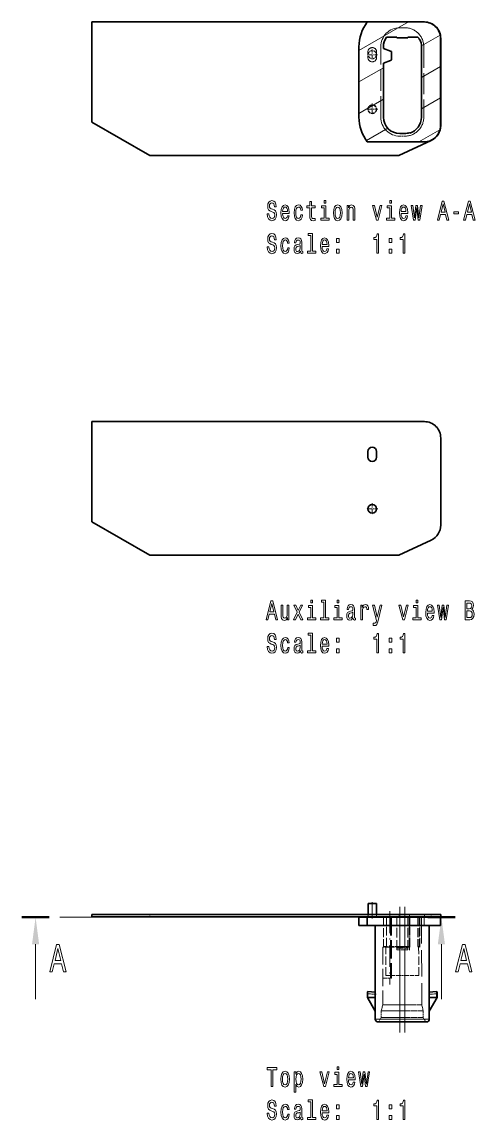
# Model space of a CAD drawing. Header units: millimetres. Extents: x 42 to 126, y -44 to 157.
import ezdxf

# ---------------------------------------------------------------- set-up
doc = ezdxf.new("R2010")
doc.units = ezdxf.units.MM
doc.linetypes.add('DASHDOT', pattern=[18.5, 12, -3, 0.5, -3])
doc.linetypes.add('DASHED', pattern=[15, 12, -3])

msp = doc.modelspace()

# ---------------------------------------------------------------- linework, layer by layer
at = {"color": 7, "lineweight": 35}
for p, q in [((55.214417, 157.204834), (55.214417, 138.837646)), ((105.744629, 157.204834), (55.214417, 157.204834)), ((116.156799, 157.204834), (105.744629, 157.204834)), ((116.214294, 157.204834), (116.157471, 157.204834)), ((109.270081, 154.404785), (111.156799, 154.404785)), ((111.156799, 154.404785), (111.156799, 154.304688)), ((111.156799, 154.304688), (113.156799, 154.304688)), ((113.156799, 154.404785), (115.043457, 154.404785)), ((113.156799, 154.404785), (113.156799, 154.304688)), ((115.285828, 154.004639), (115.372253, 154.004639)), ((119.156799, 154.204834), (119.156799, 138.204834)), ((119.214417, 138.204834), (119.214417, 154.20459)), ((104.206787, 139.754639), (104.206787, 152.654785)), ((108.706787, 152.352539), (108.706787, 152.654785)), ((110.009399, 151.878418), (108.706787, 152.352539)), ((110.206787, 150.413086), (110.206787, 151.596436)), ((115.684082, 139.754639), (115.684082, 152.654785)), ((115.684143, 139.754639), (115.684143, 152.654785)), ((108.706787, 149.656982), (110.009399, 150.131104)), ((108.706787, 139.754639), (108.706787, 149.656982)), ((55.214417, 138.837646), (65.836853, 132.704834)), ((116.156799, 135.204834), (105.744629, 135.204834)), ((111.518311, 132.704834), (117.482178, 135.48584)), ((112.60675, 136.754639), (111.706787, 136.754639)), ((65.836853, 132.704834), (111.518311, 132.704834)), ((55.214417, 83.905518), (55.214417, 65.53833)), ((116.214294, 83.905518), (55.214417, 83.905518)), ((119.214417, 64.905518), (119.214417, 80.905273)), ((105.85437, 77.405518), (105.85437, 78.405518)), ((107.454407, 78.405518), (107.454407, 77.405518)), ((55.214417, 65.53833), (65.836853, 59.405518)), ((111.518311, 59.405518), (117.482178, 62.186523)), ((65.836853, 59.405518), (111.518311, 59.405518)), ((106.656799, -4.494507), (105.906799, -4.494507)), ((105.906799, -4.494507), (105.906799, -6.515991)), ((105.906799, -6.515991), (105.906799, -4.494507)), ((107.406799, -4.494507), (106.656799, -4.494507)), ((107.406799, -6.515991), (107.406799, -4.494507)), ((116.214294, -6.515991), (55.214417, -6.515991)), ((55.214417, -6.916016), (55.214417, -6.515991)), ((116.214294, -6.916016), (55.214417, -6.916016)), ((104.206787, -6.994507), (105.744629, -6.994507)), ((104.206787, -6.994507), (104.206787, -8.494507)), ((116.156799, -6.994507), (105.744629, -6.994507)), ((105.744629, -6.994507), (105.744629, -8.494507)), ((105.906799, -6.916016), (105.906799, -6.994507)), ((105.906799, -6.994507), (105.906799, -6.916016)), ((107.406799, -6.994507), (107.406799, -6.916016)), ((116.156799, -6.994507), (119.156799, -6.994507)), ((119.214417, -6.515991), (116.214294, -6.515991)), ((119.214417, -6.916016), (116.214294, -6.916016)), ((119.156799, -8.494507), (119.156799, -6.994507)), ((119.214417, -6.916016), (119.214417, -6.515991)), ((104.206787, -8.494507), (105.744629, -8.494507)), ((116.156799, -8.494507), (105.744629, -8.494507)), ((107.206787, -25.692871), (107.206787, -8.494507)), ((116.156799, -8.494507), (119.156799, -8.494507)), ((117.10675, -25.692871), (117.10675, -8.494507)), ((105.756775, -20.742798), (105.756775, -21.043213)), ((105.756775, -21.043213), (105.756775, -21.692871)), ((105.85675, -21.692871), (105.756775, -21.692871)), ((107.206787, -24.204346), (105.756775, -21.692871)), ((105.85675, -21.692871), (107.206787, -21.692871)), ((107.206787, -20.713379), (105.862, -20.642944)), ((118.451538, -20.642944), (117.10675, -20.713379)), ((118.456787, -21.692871), (117.10675, -21.692871)), ((118.556763, -21.692871), (117.10675, -24.204346)), ((118.556763, -21.692871), (118.456787, -21.692871)), ((118.556763, -21.043213), (118.556763, -20.742798)), ((118.556763, -21.692871), (118.556763, -21.043213)), ((111.706787, -26.192871), (107.706787, -26.192871)), ((112.60675, -26.192871), (111.706787, -26.192871)), ((116.60675, -26.192871), (112.60675, -26.192871))]:
    msp.add_line(p, q, dxfattribs=at)
at = {"color": 7, "lineweight": 18}
for p, q in [((104.206787, 151.96875), (113.275757, 157.204834)), ((115.679321, 152.818848), (119.097839, 154.792725)), ((115.684143, 147.04834), (119.156799, 149.053223)), ((104.206787, 146.195312), (108.706787, 148.793457)), ((104.206787, 140.421875), (108.706787, 143.019775)), ((115.684143, 141.274658), (119.156799, 143.279541)), ((105.576538, 135.438965), (109.511536, 137.710938)), ((115.170654, 135.204834), (119.05957, 137.449951)), ((106.656799, -6.515991), (106.656799, -4.494507)), ((106.656799, -6.994507), (106.656799, -6.916016)), ((116.156799, -8.494507), (116.156799, -6.994507)), ((116.214294, -6.916016), (116.214294, -6.515991)), ((111.706787, -25.692871), (111.706787, -8.494507)), ((112.60675, -25.692871), (112.60675, -8.494507)), ((44.88623, -11.963745), (44.88623, -22.00647)), ((119.337036, -11.963745), (119.337036, -22.00647)), ((105.85675, -21.043213), (105.756775, -21.043213)), ((105.862, -20.642944), (105.85675, -21.043213)), ((105.85675, -21.043213), (105.85675, -21.692871)), ((107.206787, -21.114014), (105.85675, -21.043213)), ((118.456787, -21.043213), (117.10675, -21.114014)), ((118.456787, -21.043213), (118.451538, -20.642944)), ((118.556763, -21.043213), (118.456787, -21.043213)), ((118.456787, -21.692871), (118.456787, -21.043213)), ((111.706787, -25.692871), (107.206787, -25.692871)), ((111.706787, -26.192871), (111.706787, -25.692871)), ((112.60675, -25.692871), (111.706787, -25.692871)), ((117.10675, -25.692871), (112.60675, -25.692871)), ((112.60675, -26.192871), (112.60675, -25.692871))]:
    msp.add_line(p, q, dxfattribs=at)
at = {"color": 7, "linetype": 'DASHED', "lineweight": 18, "ltscale": 0.022499}
for p, q in [((112.60675, 156.154785), (111.706787, 156.154785)), ((111.706787, 136.254639), (112.60675, 136.254639)), ((112.60675, -12.377808), (111.706787, -12.377808)), ((112.60675, -12.482788), (111.706787, -12.482788)), ((111.706787, -17.692871), (112.60675, -17.692871)), ((112.60675, -23.092773), (111.706787, -23.092773)), ((111.706787, -23.092773), (112.60675, -23.092773)), ((112.60675, -24.192871), (111.706787, -24.192871)), ((111.706787, -24.192871), (112.60675, -24.192871)), ((112.60675, -25.392822), (111.706787, -25.392822)), ((111.706787, -25.392822), (112.60675, -25.392822)), ((111.706787, -25.692871), (112.60675, -25.692871))]:
    msp.add_line(p, q, dxfattribs=at)
at = {"color": 7, "linetype": 'DASHDOT', "lineweight": 18, "ltscale": 0.04875}
for p, q in [((107.631775, 151.204834), (105.681763, 151.204834)), ((107.631775, 141.204834), (105.681763, 141.204834))]:
    msp.add_line(p, q, dxfattribs=at)
at = {"color": 7, "linetype": 'DASHED', "lineweight": 18, "ltscale": 0.025}
for p, q in [((105.85437, 150.704834), (105.85437, 151.704834)), ((107.454407, 151.704834), (107.454407, 150.704834))]:
    msp.add_line(p, q, dxfattribs=at)
at = {"color": 7, "linetype": 'DASHDOT', "lineweight": 18, "ltscale": 0.048749}
for p, q in [((106.656799, 152.179688), (106.656799, 150.229736)), ((106.656799, 142.179688), (106.656799, 140.229736))]:
    msp.add_line(p, q, dxfattribs=at)
at = {"color": 7, "linetype": 'DASHED', "lineweight": 18, "ltscale": 0.322504}
for p, q in [((108.206787, 139.754639), (108.206787, 152.654785)), ((116.10675, 152.654785), (116.10675, 139.754639))]:
    msp.add_line(p, q, dxfattribs=at)
at = {"color": 7, "linetype": 'DASHDOT', "lineweight": 18, "ltscale": 0.052}
for p, q in [((107.694397, 141.204834), (105.61438, 141.204834)), ((107.694397, 67.905518), (105.61438, 67.905518))]:
    msp.add_line(p, q, dxfattribs=at)
at = {"color": 7, "linetype": 'DASHDOT', "lineweight": 18, "ltscale": 0.051996}
for p, q in [((106.654358, 142.244629), (106.654358, 140.164795)), ((106.654358, 68.945312), (106.654358, 66.865479))]:
    msp.add_line(p, q, dxfattribs=at)
at = {"color": 7, "linetype": 'DASHDOT', "lineweight": 18, "ltscale": 0.075015}
msp.add_line((106.656799, -4.244507), (106.656799, -7.245117), dxfattribs=at)
at = {"color": 7, "linetype": 'DASHED', "lineweight": 18, "ltscale": 0.0625}
for p, q in [((106.656799, -6.994507), (106.656799, -4.494507)), ((106.656799, -6.994507), (106.656799, -4.494507)), ((106.656799, -6.994507), (106.656799, -4.494507)), ((107.406799, -4.494507), (107.406799, -6.994507))]:
    msp.add_line(p, q, dxfattribs=at)
at = {"color": 7, "linetype": 'DASHDOT', "lineweight": 18, "ltscale": 0.335965}
msp.add_line((109.906799, -5.874634), (109.906799, -19.313232), dxfattribs=at)
at = {"color": 7, "linetype": 'DASHDOT', "lineweight": 18}
for p, q in [((111.706787, -28.113159), (111.706787, -5.074707)), ((112.60675, -5.074707), (112.60675, -28.113159)), ((116.837036, -7.00647), (47.38623, -7.00647))]:
    msp.add_line(p, q, dxfattribs=at)
at = {"color": 7, "lineweight": 50}
for p, q in [((42.38623, -7.00647), (47.38623, -7.00647)), ((121.837036, -7.00647), (116.837036, -7.00647))]:
    msp.add_line(p, q, dxfattribs=at)
at = {"color": 7, "linetype": 'DASHED', "lineweight": 18, "ltscale": 0.010001}
for p, q in [((65.836853, -6.916016), (65.836853, -6.515991)), ((105.85437, -6.515991), (105.85437, -6.916016)), ((105.85437, -6.515991), (105.85437, -6.916016)), ((105.906799, -6.515991), (105.906799, -6.916016)), ((105.906799, -6.916016), (105.906799, -6.515991)), ((106.656799, -6.916016), (106.656799, -6.515991)), ((107.406799, -6.916016), (107.406799, -6.515991)), ((107.454407, -6.515991), (107.454407, -6.916016)), ((107.454407, -6.515991), (107.454407, -6.916016)), ((111.518311, -6.916016), (111.518311, -6.515991)), ((117.482178, -6.916016), (117.482178, -6.515991))]:
    msp.add_line(p, q, dxfattribs=at)
at = {"color": 7, "linetype": 'DASHED', "lineweight": 18, "ltscale": 0.0375}
for p, q in [((105.744629, -6.994507), (105.744629, -8.494507)), ((116.156799, -8.494507), (116.156799, -6.994507))]:
    msp.add_line(p, q, dxfattribs=at)
at = {"color": 7, "linetype": 'DASHDOT', "lineweight": 18, "ltscale": 0.012003}
for p, q in [((106.654358, -6.956055), (106.654358, -6.475952)), ((116.214294, -6.956055), (116.214294, -6.475952))]:
    msp.add_line(p, q, dxfattribs=at)
at = {"color": 7, "linetype": 'DASHED', "lineweight": 18, "ltscale": 0.134586}
for p, q in [((108.706787, -6.994507), (108.706787, -12.37793)), ((109.270081, -12.37793), (109.270081, -6.994507))]:
    msp.add_line(p, q, dxfattribs=at)
at = {"color": 7, "linetype": 'DASHED', "lineweight": 18, "ltscale": 0.279959}
for p, q in [((110.009399, -6.994507), (110.009399, -18.192871)), ((110.009399, -6.994507), (110.009399, -18.192871)), ((110.206787, -6.994507), (110.206787, -18.192871))]:
    msp.add_line(p, q, dxfattribs=at)
at = {"color": 7, "linetype": 'DASHED', "lineweight": 18, "ltscale": 0.149326}
for p, q in [((111.156799, -12.967529), (111.156799, -6.994507)), ((113.156799, -12.967529), (113.156799, -6.994507))]:
    msp.add_line(p, q, dxfattribs=at)
at = {"color": 7, "linetype": 'DASHED', "lineweight": 18, "ltscale": 0.134583}
for p, q in [((111.706787, -6.994507), (111.706787, -12.377808)), ((112.60675, -12.377808), (112.60675, -6.994507)), ((113.44165, -12.377808), (113.44165, -6.994507)), ((113.537231, -12.377808), (113.537231, -6.994507)), ((113.554138, -12.377808), (113.540161, -6.994507)), ((115.043457, -6.994507), (115.043457, -12.377808)), ((115.285828, -6.994507), (115.285828, -12.377808))]:
    msp.add_line(p, q, dxfattribs=at)
at = {"color": 7, "linetype": 'DASHDOT', "lineweight": 18, "ltscale": 0.164645}
msp.add_line((113.463928, -13.031616), (113.463928, -6.445801), dxfattribs=at)
at = {"color": 7, "linetype": 'DASHED', "lineweight": 18, "ltscale": 0.137208}
msp.add_line((115.397278, -12.482788), (115.372192, -6.994507), dxfattribs=at)
at = {"color": 7, "linetype": 'DASHED', "lineweight": 18, "ltscale": 0.40246}
msp.add_line((115.684082, -6.994507), (115.750244, -23.092773), dxfattribs=at)
at = {"color": 7, "linetype": 'DASHED', "lineweight": 18, "ltscale": 0.429959}
for p, q in [((111.706787, -25.692871), (111.706787, -8.494507)), ((112.60675, -25.692871), (112.60675, -8.494507))]:
    msp.add_line(p, q, dxfattribs=at)
at = {"color": 7, "linetype": 'DASHED', "lineweight": 18, "ltscale": 0.265252}
msp.add_line((108.606873, -12.482788), (108.563293, -23.092773), dxfattribs=at)
at = {"color": 7, "linetype": 'DASHED', "lineweight": 18, "ltscale": 0.01353}
msp.add_line((108.606873, -12.482788), (109.148071, -12.482788), dxfattribs=at)
at = {"color": 7, "linetype": 'DASHED', "lineweight": 18, "ltscale": 0.00279}
msp.add_line((108.66864, -12.482788), (108.706787, -12.37793), dxfattribs=at)
at = {"color": 7, "linetype": 'DASHED', "lineweight": 18, "ltscale": 0.075}
msp.add_line((111.706787, -12.377808), (108.706787, -12.377808), dxfattribs=at)
at = {"color": 7, "linetype": 'DASHED', "lineweight": 18, "ltscale": 0.014082}
msp.add_line((108.706787, -12.37793), (109.270081, -12.37793), dxfattribs=at)
at = {"color": 7, "linetype": 'DASHED', "lineweight": 18, "ltscale": 0.130254}
for p, q in [((109.122192, -17.692871), (109.148071, -12.482788)), ((115.191345, -17.692871), (115.165466, -12.482788))]:
    msp.add_line(p, q, dxfattribs=at)
at = {"color": 7, "linetype": 'DASHED', "lineweight": 18, "ltscale": 0.001878}
msp.add_line((109.148071, -12.482788), (109.223206, -12.482788), dxfattribs=at)
at = {"color": 7, "linetype": 'DASHED', "lineweight": 18, "ltscale": 0.063156}
msp.add_line((111.706787, -12.482788), (109.180542, -12.482788), dxfattribs=at)
at = {"color": 7, "linetype": 'DASHED', "lineweight": 18, "ltscale": 0.002871}
msp.add_line((109.223206, -12.482788), (109.27002, -12.37793), dxfattribs=at)
at = {"color": 7, "linetype": 'DASHED', "lineweight": 18, "ltscale": 0.05}
for p, q in [((113.156799, -12.692871), (111.156799, -12.692871)), ((111.156799, -12.967529), (113.156799, -12.967529))]:
    msp.add_line(p, q, dxfattribs=at)
at = {"color": 7, "linetype": 'DASHED', "lineweight": 18, "ltscale": 0.002625}
for p, q in [((111.706787, -12.482788), (111.706787, -12.377808)), ((112.60675, -12.482788), (112.60675, -12.377808))]:
    msp.add_line(p, q, dxfattribs=at)
at = {"color": 7, "linetype": 'DASHED', "lineweight": 18, "ltscale": 0.26525}
for p, q in [((111.706787, -12.482788), (111.706787, -23.092773)), ((112.60675, -12.482788), (112.60675, -23.092773))]:
    msp.add_line(p, q, dxfattribs=at)
at = {"color": 7, "linetype": 'DASHED', "lineweight": 18, "ltscale": 0.020872}
msp.add_line((113.44165, -12.377808), (112.60675, -12.377808), dxfattribs=at)
at = {"color": 7, "linetype": 'DASHED', "lineweight": 18, "ltscale": 0.021138}
msp.add_line((113.452271, -12.482788), (112.60675, -12.482788), dxfattribs=at)
at = {"color": 7, "linetype": 'DASHED', "lineweight": 18, "ltscale": 0.002638}
msp.add_line((113.452271, -12.482788), (113.44165, -12.377808), dxfattribs=at)
at = {"color": 7, "linetype": 'DASHED', "lineweight": 18, "ltscale": 0.00239}
msp.add_line((113.537231, -12.377808), (113.44165, -12.377808), dxfattribs=at)
at = {"color": 7, "linetype": 'DASHED', "lineweight": 18, "ltscale": 0.001248}
msp.add_line((113.502197, -12.482788), (113.452271, -12.482788), dxfattribs=at)
at = {"color": 7, "linetype": 'DASHED', "lineweight": 18, "ltscale": 0.002767}
msp.add_line((113.502197, -12.482788), (113.537231, -12.377808), dxfattribs=at)
at = {"color": 7, "linetype": 'DASHED', "lineweight": 18, "ltscale": 0.000319}
msp.add_line((113.515015, -12.48291), (113.502258, -12.48291), dxfattribs=at)
at = {"color": 7, "linetype": 'DASHED', "lineweight": 18, "ltscale": 0.002799}
msp.add_line((113.554138, -12.37793), (113.514954, -12.482788), dxfattribs=at)
at = {"color": 7, "linetype": 'DASHED', "lineweight": 18, "ltscale": 0.000423}
msp.add_line((113.554138, -12.377808), (113.537231, -12.377808), dxfattribs=at)
at = {"color": 7, "linetype": 'DASHED', "lineweight": 18, "ltscale": 0.006059}
msp.add_line((115.043457, -12.377808), (115.285828, -12.377808), dxfattribs=at)
at = {"color": 7, "linetype": 'DASHED', "lineweight": 18, "ltscale": 0.002875}
msp.add_line((115.043457, -12.377808), (115.090393, -12.482788), dxfattribs=at)
at = {"color": 7, "linetype": 'DASHED', "lineweight": 18, "ltscale": 0.001877}
msp.add_line((115.090393, -12.482788), (115.165466, -12.482788), dxfattribs=at)
at = {"color": 7, "linetype": 'DASHED', "lineweight": 18, "ltscale": 0.005795}
msp.add_line((115.165466, -12.482788), (115.397278, -12.482788), dxfattribs=at)
at = {"color": 7, "linetype": 'DASHED', "lineweight": 18, "ltscale": 0.002834}
msp.add_line((115.328613, -12.482788), (115.285828, -12.377808), dxfattribs=at)
at = {"color": 7, "linetype": 'DASHED', "lineweight": 18, "ltscale": 0.064615}
for p, q in [((109.122192, -17.692871), (111.706787, -17.692871)), ((112.60675, -17.692871), (115.191345, -17.692871))]:
    msp.add_line(p, q, dxfattribs=at)
at = {"color": 7, "linetype": 'DASHED', "lineweight": 18, "ltscale": 0.134998}
for p, q in [((111.706787, -17.692871), (111.706787, -23.092773)), ((112.60675, -17.692871), (112.60675, -23.092773))]:
    msp.add_line(p, q, dxfattribs=at)
at = {"color": 7, "linetype": 'DASHED', "lineweight": 18, "ltscale": 0.035649}
msp.add_line((110.009399, -18.192871), (108.583435, -18.192871), dxfattribs=at)
at = {"color": 7, "linetype": 'DASHED', "lineweight": 18, "ltscale": 0.004935}
msp.add_line((110.206787, -18.192871), (110.009399, -18.192871), dxfattribs=at)
at = {"color": 7, "linetype": 'DASHDOT', "lineweight": 18, "ltscale": 0.041185}
for p, q in [((107.343872, -21.121216), (105.69873, -21.034912)), ((116.969666, -21.121216), (118.614807, -21.034912))]:
    msp.add_line(p, q, dxfattribs=at)
at = {"color": 7, "linetype": 'DASHDOT', "lineweight": 18, "ltscale": 0.003171}
for p, q in [((105.872559, -21.042969), (105.745728, -21.042969)), ((118.567322, -21.042969), (118.440491, -21.042969))]:
    msp.add_line(p, q, dxfattribs=at)
at = {"color": 7, "linetype": 'DASHED', "lineweight": 18, "ltscale": 0.002499}
for p, q in [((105.756775, -21.043213), (105.85675, -21.043213)), ((118.456787, -21.043213), (118.556763, -21.043213))]:
    msp.add_line(p, q, dxfattribs=at)
at = {"color": 7, "linetype": 'DASHED', "lineweight": 18, "ltscale": 0.010008}
for p, q in [((105.85675, -21.043213), (105.862, -20.642944)), ((118.451538, -20.642944), (118.456787, -21.043213))]:
    msp.add_line(p, q, dxfattribs=at)
at = {"color": 7, "linetype": 'DASHDOT', "lineweight": 18, "ltscale": 0.019501}
for p, q in [((105.85675, -20.978271), (105.85675, -21.758301)), ((118.456787, -20.978271), (118.456787, -21.758301))]:
    msp.add_line(p, q, dxfattribs=at)
at = {"color": 7, "linetype": 'DASHED', "lineweight": 18, "ltscale": 0.016241}
for p, q in [((105.85675, -21.692871), (105.85675, -21.043213)), ((118.456787, -21.043213), (118.456787, -21.692871))]:
    msp.add_line(p, q, dxfattribs=at)
at = {"color": 7, "linetype": 'DASHED', "lineweight": 18, "ltscale": 0.033797}
for p, q in [((105.85675, -21.043213), (107.206787, -21.114014)), ((117.10675, -21.114014), (118.456787, -21.043213))]:
    msp.add_line(p, q, dxfattribs=at)
at = {"color": 7, "linetype": 'DASHED', "lineweight": 18, "ltscale": 0.02824}
for p, q in [((108.563293, -23.092773), (108.306763, -24.192871)), ((115.750244, -23.092773), (116.006775, -24.192871))]:
    msp.add_line(p, q, dxfattribs=at)
at = {"color": 7, "linetype": 'DASHED', "lineweight": 18, "ltscale": 0.078587}
for p, q in [((111.706787, -23.092773), (108.563293, -23.092773)), ((108.563293, -23.092773), (111.706787, -23.092773)), ((115.750244, -23.092773), (112.60675, -23.092773)), ((112.60675, -23.092773), (115.750244, -23.092773))]:
    msp.add_line(p, q, dxfattribs=at)
at = {"color": 7, "linetype": 'DASHED', "lineweight": 18, "ltscale": 0.027502}
for p, q in [((111.706787, -23.092773), (111.706787, -24.192871)), ((111.706787, -23.092773), (111.706787, -24.192871)), ((112.60675, -23.092773), (112.60675, -24.192871)), ((112.60675, -23.092773), (112.60675, -24.192871))]:
    msp.add_line(p, q, dxfattribs=at)
at = {"color": 7, "linetype": 'DASHED', "lineweight": 18, "ltscale": 0.1125}
for p, q in [((107.206787, -25.692871), (111.706787, -25.692871)), ((112.60675, -25.692871), (117.10675, -25.692871))]:
    msp.add_line(p, q, dxfattribs=at)
at = {"color": 7, "linetype": 'DASHED', "lineweight": 18, "ltscale": 0.023095}
for p, q in [((108.306763, -25.392822), (107.84491, -26.192871)), ((116.006775, -25.392822), (116.468628, -26.192871))]:
    msp.add_line(p, q, dxfattribs=at)
at = {"color": 7, "linetype": 'DASHED', "lineweight": 18, "ltscale": 0.085001}
for p, q in [((111.706787, -24.192871), (108.306763, -24.192871)), ((108.306763, -24.192871), (111.706787, -24.192871)), ((111.706787, -25.392822), (108.306763, -25.392822)), ((108.306763, -25.392822), (111.706787, -25.392822)), ((116.006775, -24.192871), (112.60675, -24.192871)), ((112.60675, -24.192871), (116.006775, -24.192871)), ((112.60675, -25.392822), (116.006775, -25.392822)), ((116.006775, -25.392822), (112.60675, -25.392822))]:
    msp.add_line(p, q, dxfattribs=at)
at = {"color": 7, "linetype": 'DASHED', "lineweight": 18, "ltscale": 0.029999}
for p, q in [((108.306763, -24.192871), (108.306763, -25.392822)), ((111.706787, -24.192871), (111.706787, -25.392822)), ((111.706787, -24.192871), (111.706787, -25.392822)), ((112.60675, -24.192871), (112.60675, -25.392822)), ((112.60675, -24.192871), (112.60675, -25.392822)), ((116.006775, -24.192871), (116.006775, -25.392822))]:
    msp.add_line(p, q, dxfattribs=at)
at = {"color": 7, "linetype": 'DASHDOT', "lineweight": 18, "ltscale": 0.027016}
msp.add_line((111.616211, -25.692871), (112.696838, -25.692871), dxfattribs=at)
at = {"color": 7, "linetype": 'DASHED', "lineweight": 18, "ltscale": 0.020001}
for p, q in [((111.706787, -25.392822), (111.706787, -26.192871)), ((111.706787, -25.392822), (111.706787, -26.192871)), ((112.60675, -25.392822), (112.60675, -26.192871)), ((112.60675, -25.392822), (112.60675, -26.192871))]:
    msp.add_line(p, q, dxfattribs=at)
at = {"color": 7, "linetype": 'DASHED', "lineweight": 18, "ltscale": 0.0125}
for p, q in [((111.706787, -26.192871), (111.706787, -25.692871)), ((112.60675, -26.192871), (112.60675, -25.692871))]:
    msp.add_line(p, q, dxfattribs=at)
at = {"color": 7, "lineweight": 18}
for points in [[(87.704819, 122.003044), (87.392746, 122.003044), (87.461334, 121.46846), (87.632805, 121.075089), (87.896866, 120.838058), (88.253525, 120.752327), (88.60675, 120.833015), (88.870811, 121.054916), (89.038857, 121.402901), (89.100586, 121.861832), (89.049141, 122.275375), (88.905106, 122.542671), (88.671906, 122.719185), (88.359833, 122.850304), (88.092339, 122.946129), (87.917442, 123.057076), (87.817993, 123.21846), (87.787125, 123.470627), (87.817993, 123.697571), (87.907158, 123.869041), (88.044327, 123.985031), (88.232948, 124.025375), (88.424995, 123.974945), (88.57589, 123.838776), (88.675339, 123.611832), (88.723351, 123.304199), (89.035423, 123.304199), (89.035423, 123.314285), (88.980553, 123.788345), (88.819374, 124.141373), (88.565598, 124.363274), (88.222656, 124.438919), (87.914017, 124.363274), (87.673958, 124.151459), (87.51963, 123.823647), (87.46476, 123.400017), (87.509346, 123.021774), (87.639664, 122.764572), (87.845428, 122.593102), (88.126633, 122.461975), (88.404419, 122.345985), (88.613609, 122.235031), (88.740494, 122.073647), (88.78508, 121.811401), (88.743927, 121.544113), (88.637619, 121.342384), (88.476433, 121.216301), (88.267242, 121.175957), (88.034042, 121.23143), (87.855713, 121.392815), (87.742546, 121.65506)], [(90.21534, 122.073647), (91.422485, 122.073647), (91.425919, 122.280418), (91.371048, 122.86039), (91.220154, 123.294113), (90.980095, 123.556358), (90.661163, 123.652176), (90.349083, 123.551315), (90.109024, 123.26889), (89.954704, 122.809959), (89.899834, 122.204773), (89.951279, 121.584457), (90.105598, 121.130562), (90.342224, 120.848145), (90.650871, 120.752327), (90.918365, 120.817886), (91.137848, 120.989357), (91.299026, 121.261688), (91.391624, 121.624802), (91.093262, 121.624802), (91.031532, 121.423073), (90.942368, 121.271774), (90.688599, 121.150742), (90.493118, 121.206215), (90.345657, 121.382729), (90.249634, 121.670189), (90.21534, 122.058517)], [(90.21534, 122.446846), (90.253059, 122.79483), (90.345657, 123.052032), (90.486259, 123.208374), (90.671448, 123.263847), (90.853203, 123.208374), (90.993813, 123.052032), (91.079544, 122.79483), (91.110413, 122.446846)], [(93.538628, 122.658661), (93.836983, 122.658661), (93.775253, 123.062119), (93.627792, 123.379845), (93.398018, 123.57653), (93.099663, 123.652176), (92.770439, 123.551315), (92.520096, 123.26889), (92.362343, 122.809959), (92.307472, 122.194687), (92.35891, 121.584457), (92.513237, 121.130562), (92.756721, 120.848145), (93.089371, 120.752327), (93.3843, 120.827972), (93.614075, 121.039787), (93.77182, 121.372643), (93.840408, 121.816444), (93.552345, 121.816444), (93.5009, 121.534027), (93.404877, 121.322205), (93.2677, 121.191086), (93.099663, 121.150742), (92.890472, 121.216301), (92.739578, 121.41803), (92.64698, 121.745842), (92.616119, 122.209816), (92.64698, 122.663704), (92.743004, 122.991516), (92.897331, 123.193245), (93.099663, 123.263847), (93.277992, 123.21846), (93.411736, 123.10247), (93.5009, 122.910828)], [(95.184937, 123.087341), (95.184937, 121.730713), (95.205513, 121.291946), (95.301537, 120.989357), (95.493584, 120.812843), (95.819374, 120.752327), (96.176033, 120.777542), (96.176033, 121.160828), (95.915398, 121.130562), (95.678772, 121.170914), (95.55188, 121.296989), (95.497009, 121.508804), (95.486725, 121.806358), (95.486725, 123.087341), (96.176033, 123.087341), (96.176033, 123.465576), (95.486725, 123.465576), (95.486725, 124.25737), (95.184937, 124.25737), (95.184937, 123.465576), (94.663666, 123.465576), (94.663666, 123.087341)], [(98.117271, 121.221344), (98.117271, 123.465576), (97.342224, 123.465576), (97.342224, 123.087341), (97.815483, 123.087341), (97.815483, 121.221344), (97.198196, 121.221344), (97.198196, 120.848145), (98.741425, 120.848145), (98.741425, 121.221344)], [(98.127556, 124.469185), (97.808624, 124.469185), (97.808624, 123.964859), (98.127556, 123.964859)], [(99.520096, 122.19973), (99.574966, 121.584457), (99.732719, 121.130562), (99.983063, 120.848145), (100.319145, 120.752327), (100.651794, 120.848145), (100.902138, 121.125519), (101.059891, 121.579414), (101.118195, 122.19973), (101.059891, 122.815002), (100.902138, 123.273933), (100.651794, 123.551315), (100.319145, 123.652176), (99.983063, 123.551315), (99.732719, 123.26889), (99.574966, 122.815002)], [(99.828743, 122.204773), (99.859604, 122.658661), (99.955627, 122.986473), (100.109955, 123.188202), (100.319145, 123.258804), (100.52491, 123.188202), (100.67923, 122.991516), (100.775253, 122.658661), (100.809547, 122.204773), (100.775253, 121.745842), (100.67923, 121.412987), (100.52491, 121.211258), (100.319145, 121.145699), (100.109955, 121.211258), (99.955627, 121.412987), (99.859604, 121.745842)], [(102.023758, 120.848145), (102.325539, 120.848145), (102.325539, 122.411545), (102.356407, 122.769615), (102.455856, 123.03186), (102.610184, 123.193245), (102.815948, 123.253761), (102.980553, 123.203331), (103.083435, 123.067162), (103.13488, 122.840218), (103.152023, 122.537628), (103.152023, 120.848145), (103.453812, 120.848145), (103.453812, 122.628403), (103.440094, 122.986473), (103.378365, 123.284027), (103.176033, 123.556358), (102.860527, 123.652176), (102.685631, 123.616875), (102.538162, 123.521057), (102.411278, 123.359673), (102.311821, 123.142815), (102.311821, 123.556358), (102.023758, 123.556358)], [(107.404877, 120.848145), (107.723816, 120.848145), (108.395973, 123.556358), (108.0839, 123.556358), (107.566055, 121.372643), (107.037933, 123.556358), (106.722427, 123.556358)], [(110.189751, 121.221344), (110.189751, 123.465576), (109.414703, 123.465576), (109.414703, 123.087341), (109.887962, 123.087341), (109.887962, 121.221344), (109.270668, 121.221344), (109.270668, 120.848145), (110.813896, 120.848145), (110.813896, 121.221344)], [(110.200035, 124.469185), (109.881104, 124.469185), (109.881104, 123.964859), (110.200035, 123.964859)], [(111.945801, 122.073647), (113.152946, 122.073647), (113.156372, 122.280418), (113.101501, 122.86039), (112.950615, 123.294113), (112.710556, 123.556358), (112.391617, 123.652176), (112.079544, 123.551315), (111.839493, 123.26889), (111.685165, 122.809959), (111.630295, 122.204773), (111.681732, 121.584457), (111.83606, 121.130562), (112.072685, 120.848145), (112.381332, 120.752327), (112.648827, 120.817886), (112.868309, 120.989357), (113.029488, 121.261688), (113.122086, 121.624802), (112.823723, 121.624802), (112.761993, 121.423073), (112.672829, 121.271774), (112.419052, 121.150742), (112.223579, 121.206215), (112.076118, 121.382729), (111.980095, 121.670189), (111.945801, 122.058517)], [(111.945801, 122.446846), (111.983521, 122.79483), (112.076118, 123.052032), (112.216721, 123.208374), (112.401909, 123.263847), (112.583664, 123.208374), (112.724274, 123.052032), (112.810005, 122.79483), (112.840874, 122.446846)], [(114.531769, 120.848145), (114.806114, 123.147858), (115.080467, 120.848145), (115.368538, 120.848145), (115.821213, 123.556358), (115.529716, 123.556358), (115.224503, 121.256645), (114.953583, 123.556358), (114.655228, 123.556358), (114.3843, 121.256645), (114.079086, 123.556358), (113.791016, 123.556358), (114.243698, 120.848145)], [(118.592575, 120.848145), (118.908073, 120.848145), (119.158417, 121.876961), (120.108368, 121.876961), (120.358711, 120.848145), (120.681076, 120.848145), (119.810005, 124.353188), (119.460205, 124.353188)], [(119.268158, 122.305634), (119.635109, 123.848862), (120.002052, 122.305634)], [(123.42157, 120.848145), (123.737076, 120.848145), (123.987411, 121.876961), (124.937363, 121.876961), (125.187706, 120.848145), (125.510071, 120.848145), (124.639, 124.353188), (124.2892, 124.353188)], [(124.097153, 122.305634), (124.464104, 123.848862), (124.831047, 122.305634)], [(121.634644, 122.003044), (122.464561, 122.003044), (122.464561, 122.401459), (121.634644, 122.401459)], [(87.704819, 115.956215), (87.392746, 115.956215), (87.461334, 115.421631), (87.632805, 115.028259), (87.896866, 114.791229), (88.253525, 114.705498), (88.60675, 114.786186), (88.870811, 115.008087), (89.038857, 115.356071), (89.100586, 115.815002), (89.049141, 116.228546), (88.905106, 116.495842), (88.671906, 116.672356), (88.359833, 116.803474), (88.092339, 116.8993), (87.917442, 117.010246), (87.817993, 117.171631), (87.787125, 117.423798), (87.817993, 117.650742), (87.907158, 117.822212), (88.044327, 117.938202), (88.232948, 117.978546), (88.424995, 117.928116), (88.57589, 117.791946), (88.675339, 117.565002), (88.723351, 117.25737), (89.035423, 117.25737), (89.035423, 117.267456), (88.980553, 117.741516), (88.819374, 118.094543), (88.565598, 118.316444), (88.222656, 118.39209), (87.914017, 118.316444), (87.673958, 118.10463), (87.51963, 117.776817), (87.46476, 117.353188), (87.509346, 116.974945), (87.639664, 116.717743), (87.845428, 116.546272), (88.126633, 116.415146), (88.404419, 116.299156), (88.613609, 116.188202), (88.740494, 116.026817), (88.78508, 115.764572), (88.743927, 115.497284), (88.637619, 115.295555), (88.476433, 115.169472), (88.267242, 115.129128), (88.034042, 115.184601), (87.855713, 115.345985), (87.742546, 115.608231)], [(91.12413, 116.611832), (91.422485, 116.611832), (91.360756, 117.015289), (91.213295, 117.333015), (90.983521, 117.529701), (90.685165, 117.605347), (90.355942, 117.504486), (90.105598, 117.222061), (89.947845, 116.76313), (89.892975, 116.147858), (89.94442, 115.537628), (90.09874, 115.083733), (90.342224, 114.801315), (90.674881, 114.705498), (90.969803, 114.781143), (91.199577, 114.992958), (91.35733, 115.325813), (91.425919, 115.769615), (91.137848, 115.769615), (91.086403, 115.487198), (90.990379, 115.275375), (90.853203, 115.144257), (90.685165, 115.103912), (90.475975, 115.169472), (90.325081, 115.371201), (90.232483, 115.699013), (90.201622, 116.162987), (90.232483, 116.616875), (90.328506, 116.944687), (90.482834, 117.146416), (90.685165, 117.217018), (90.863495, 117.171631), (90.997238, 117.055641), (91.086403, 116.863998)], [(93.459747, 115.154343), (93.459747, 115.139214), (93.476898, 114.967743), (93.528336, 114.846703), (93.744385, 114.750885), (93.91243, 114.791229), (93.91243, 115.134171), (93.840408, 115.119041), (93.744385, 115.184601), (93.727242, 115.38633), (93.727242, 116.788345), (93.686089, 117.146416), (93.566063, 117.398575), (93.356865, 117.549873), (93.061935, 117.605347), (92.773872, 117.54483), (92.561249, 117.37336), (92.427498, 117.106071), (92.382919, 116.753044), (92.382919, 116.722786), (92.653839, 116.722786), (92.677849, 116.934601), (92.753296, 117.085899), (92.876755, 117.176674), (93.051651, 117.211975), (93.219688, 117.18676), (93.339722, 117.111115), (93.411736, 116.979988), (93.435745, 116.798431), (93.422028, 116.586617), (93.367157, 116.480713), (93.22998, 116.430275), (92.972778, 116.389931), (92.677849, 116.299156), (92.468651, 116.137772), (92.345192, 115.885612), (92.307472, 115.512413), (92.341766, 115.179558), (92.448074, 114.932442), (92.619545, 114.7761), (92.856178, 114.720627), (93.17511, 114.82653)], [(95.380409, 118.049156), (95.380409, 115.174515), (94.759689, 115.174515), (94.759689, 114.801315), (96.299492, 114.801315), (96.299492, 115.174515), (95.682198, 115.174515), (95.682198, 118.422356), (94.907158, 118.422356), (94.907158, 118.049156)], [(97.458824, 116.026817), (98.66597, 116.026817), (98.669403, 116.233589), (98.614532, 116.81356), (98.463638, 117.247284), (98.223579, 117.509529), (97.904648, 117.605347), (97.592575, 117.504486), (97.352516, 117.222061), (97.198196, 116.76313), (97.143326, 116.157944), (97.194763, 115.537628), (97.349083, 115.083733), (97.585716, 114.801315), (97.894363, 114.705498), (98.16185, 114.771057), (98.381332, 114.942528), (98.542519, 115.214859), (98.635109, 115.577972), (98.336754, 115.577972), (98.275024, 115.376244), (98.18586, 115.224945), (97.932083, 115.103912), (97.73661, 115.159386), (97.589142, 115.335899), (97.493118, 115.62336), (97.458824, 116.011688)], [(97.458824, 116.400017), (97.496552, 116.748001), (97.589142, 117.005203), (97.729752, 117.161545), (97.914932, 117.217018), (98.096695, 117.161545), (98.237297, 117.005203), (98.323036, 116.748001), (98.353897, 116.400017)], [(100.08252, 116.758087), (100.555771, 116.758087), (100.555771, 117.509529), (100.08252, 117.509529)], [(107.5009, 114.801315), (107.812973, 114.801315), (107.812973, 118.32653), (107.579773, 118.32653), (107.518051, 118.018898), (107.394592, 117.812119), (107.205971, 117.691086), (106.945343, 117.650742), (106.945343, 117.292671), (107.5009, 117.292671)], [(109.740494, 116.758087), (110.213753, 116.758087), (110.213753, 117.509529), (109.740494, 117.509529)], [(112.329895, 114.801315), (112.641968, 114.801315), (112.641968, 118.32653), (112.408768, 118.32653), (112.347038, 118.018898), (112.223579, 117.812119), (112.034966, 117.691086), (111.77433, 117.650742), (111.77433, 117.292671), (112.329895, 117.292671)], [(93.425453, 115.749443), (93.3843, 115.487198), (93.274559, 115.285461), (93.109947, 115.154343), (92.907616, 115.108955), (92.777298, 115.134171), (92.684708, 115.214859), (92.626404, 115.356071), (92.609261, 115.552757), (92.622978, 115.729271), (92.677849, 115.855347), (92.897331, 115.996559), (93.17511, 116.057076), (93.425453, 116.178116)], [(100.08252, 114.801315), (100.555771, 114.801315), (100.555771, 115.552757), (100.08252, 115.552757)], [(109.740494, 114.801315), (110.213753, 114.801315), (110.213753, 115.552757), (109.740494, 115.552757)], [(87.204132, 47.548828), (87.51963, 47.548828), (87.769981, 48.577648), (88.719917, 48.577648), (88.970268, 47.548828), (89.292633, 47.548828), (88.421562, 51.053871), (88.071762, 51.053871)], [(87.879723, 49.006321), (88.246666, 50.549549), (88.613609, 49.006321)], [(95.713066, 51.169865), (95.394127, 51.169865), (95.394127, 50.665543), (95.713066, 50.665543)], [(97.794907, 50.796665), (97.794907, 47.922028), (97.174187, 47.922028), (97.174187, 47.548828), (98.713989, 47.548828), (98.713989, 47.922028), (98.096695, 47.922028), (98.096695, 51.169865), (97.321655, 51.169865), (97.321655, 50.796665)], [(100.542053, 51.169865), (100.223122, 51.169865), (100.223122, 50.665543), (100.542053, 50.665543)], [(103.117729, 47.901855), (103.117729, 47.886723), (103.13488, 47.715256), (103.186317, 47.594215), (103.402374, 47.498394), (103.570412, 47.538742), (103.570412, 47.88168), (103.498398, 47.86655), (103.402374, 47.932114), (103.385223, 48.133842), (103.385223, 49.535858), (103.34407, 49.893929), (103.224045, 50.146091), (103.014847, 50.297386), (102.719925, 50.352863), (102.431854, 50.292343), (102.219231, 50.120872), (102.08548, 49.853584), (102.040901, 49.500557), (102.040901, 49.470299), (102.311821, 49.470299), (102.335831, 49.682114), (102.411278, 49.833412), (102.534737, 49.924187), (102.709633, 49.959492), (102.87767, 49.934277), (102.997704, 49.858627), (103.069717, 49.727501), (103.093727, 49.545948), (103.080009, 49.334129), (103.025139, 49.228222), (102.887962, 49.177792), (102.63076, 49.137444), (102.335831, 49.046665), (102.126633, 48.885284), (102.003174, 48.633121), (101.965454, 48.259922), (101.999748, 47.927071), (102.106064, 47.679951), (102.277527, 47.523613), (102.51416, 47.468136), (102.833092, 47.574043)], [(104.551422, 47.548828), (104.85321, 47.548828), (104.85321, 49.097099), (104.884071, 49.470299), (104.976669, 49.737587), (105.127556, 49.898972), (105.329895, 49.954449), (105.480789, 49.919144), (105.593956, 49.818279), (105.662544, 49.646812), (105.686554, 49.414822), (105.991768, 49.414822), (105.950615, 49.823322), (105.83744, 50.115829), (105.648827, 50.292343), (105.391617, 50.352863), (105.216721, 50.312515), (105.065826, 50.211651), (104.932083, 50.040184), (104.825775, 49.808193), (104.825775, 50.257042), (104.551422, 50.257042)], [(115.02903, 51.169865), (114.710091, 51.169865), (114.710091, 50.665543), (115.02903, 50.665543)], [(116.774788, 48.774334), (117.981934, 48.774334), (117.985367, 48.981106), (117.930496, 49.561077), (117.779602, 49.994793), (117.539543, 50.257042), (117.220612, 50.352863), (116.908539, 50.251999), (116.66848, 49.969578), (116.51416, 49.510643), (116.45929, 48.905457), (116.510727, 48.285141), (116.665054, 47.831249), (116.90168, 47.548828), (117.210327, 47.453007), (117.477814, 47.51857), (117.697296, 47.690037), (117.858475, 47.962372), (117.951073, 48.325485), (117.652718, 48.325485), (117.590988, 48.123756), (117.501823, 47.972458), (117.248047, 47.851421), (117.052574, 47.906898), (116.905106, 48.083412), (116.809082, 48.370872), (116.774788, 48.759201)], [(124.892776, 49.440037), (125.132835, 49.732544), (125.194565, 49.92923), (125.215141, 50.171307), (125.170563, 50.549549), (125.036812, 50.821884), (124.820755, 50.988308), (124.518974, 51.048828), (123.671913, 51.048828), (123.671913, 47.548828), (124.566986, 47.548828), (124.885918, 47.619434), (125.122543, 47.826206), (125.270004, 48.154015), (125.321449, 48.59782), (125.290588, 48.89537), (125.208282, 49.142487), (125.074539, 49.324043)], [(124.453812, 49.596378), (123.987411, 49.596378), (123.987411, 50.630241), (124.481247, 50.630241), (124.666435, 50.599979), (124.796753, 50.509201), (124.875626, 50.352863), (124.903061, 50.120872), (124.8722, 49.888885), (124.789894, 49.727501), (124.649292, 49.626637)], [(91.371048, 50.257042), (91.06926, 50.257042), (91.06926, 48.693642), (91.034966, 48.330528), (90.935509, 48.068279), (90.781189, 47.906898), (90.578857, 47.856464), (90.417671, 47.896812), (90.314789, 48.017849), (90.256493, 48.224621), (90.242775, 48.517128), (90.242775, 50.257042), (89.940987, 50.257042), (89.940987, 48.476784), (89.951279, 48.118713), (90.016434, 47.821163), (90.21534, 47.548828), (90.534271, 47.453007), (90.705742, 47.488308), (90.853203, 47.579086), (90.980095, 47.735428), (91.082977, 47.962372), (91.082977, 47.548828), (91.371048, 47.548828)], [(92.585251, 47.548828), (93.05851, 48.602863), (93.545486, 47.548828), (93.908997, 47.548828), (93.250557, 48.945801), (93.871277, 50.257042), (93.521477, 50.257042), (93.072227, 49.273613), (92.622978, 50.257042), (92.266319, 50.257042), (92.876755, 48.940758), (92.232025, 47.548828)], [(95.702774, 47.922028), (95.702774, 50.166264), (94.927734, 50.166264), (94.927734, 49.788021), (95.400986, 49.788021), (95.400986, 47.922028), (94.783699, 47.922028), (94.783699, 47.548828), (96.326927, 47.548828), (96.326927, 47.922028)], [(100.531769, 47.922028), (100.531769, 50.166264), (99.756721, 50.166264), (99.756721, 49.788021), (100.22998, 49.788021), (100.22998, 47.922028), (99.612686, 47.922028), (99.612686, 47.548828), (101.155914, 47.548828), (101.155914, 47.922028)], [(103.083435, 48.496956), (103.042282, 48.234707), (102.932541, 48.032978), (102.767929, 47.901855), (102.565598, 47.856464), (102.43528, 47.88168), (102.34269, 47.962372), (102.284386, 48.103584), (102.267242, 48.30027), (102.28096, 48.476784), (102.335831, 48.602863), (102.555313, 48.744072), (102.833092, 48.804592), (103.083435, 48.925629)], [(108.090759, 50.257042), (107.56263, 48.027935), (107.044792, 50.257042), (106.715569, 50.257042), (107.415169, 47.39753), (107.353439, 47.14537), (107.257416, 46.9739), (107.09623, 46.918427), (106.818451, 46.968857), (106.818451, 46.540184), (107.109947, 46.499836), (107.319145, 46.540184), (107.466606, 46.666264), (107.572922, 46.883121), (107.665512, 47.200844), (108.413116, 50.257042)], [(112.233871, 47.548828), (112.552803, 47.548828), (113.22496, 50.257042), (112.912888, 50.257042), (112.39505, 48.073322), (111.866928, 50.257042), (111.551422, 50.257042)], [(115.018738, 47.922028), (115.018738, 50.166264), (114.243698, 50.166264), (114.243698, 49.788021), (114.716949, 49.788021), (114.716949, 47.922028), (114.099663, 47.922028), (114.099663, 47.548828), (115.642891, 47.548828), (115.642891, 47.922028)], [(116.774788, 49.14753), (116.812515, 49.495514), (116.905106, 49.75272), (117.045715, 49.909058), (117.230896, 49.964535), (117.412659, 49.909058), (117.553261, 49.75272), (117.639, 49.495514), (117.669861, 49.14753)], [(119.360756, 47.548828), (119.635109, 49.848541), (119.909454, 47.548828), (120.197525, 47.548828), (120.650208, 50.257042), (120.358711, 50.257042), (120.053497, 47.957329), (119.78257, 50.257042), (119.484215, 50.257042), (119.213287, 47.957329), (118.908073, 50.257042), (118.62001, 50.257042), (119.072685, 47.548828)], [(124.529259, 47.967415), (123.987411, 47.967415), (123.987411, 49.172749), (124.498398, 49.172749), (124.714447, 49.137444), (124.868774, 49.031536), (124.961365, 48.849979), (124.992233, 48.587734), (124.961365, 48.310356), (124.875626, 48.118713), (124.731598, 48.00272)], [(87.704819, 42.656898), (87.392746, 42.656898), (87.461334, 42.122314), (87.632805, 41.728943), (87.896866, 41.491913), (88.253525, 41.406178), (88.60675, 41.48687), (88.870811, 41.708771), (89.038857, 42.056755), (89.100586, 42.515686), (89.049141, 42.929234), (88.905106, 43.196522), (88.671906, 43.373035), (88.359833, 43.504162), (88.092339, 43.599983), (87.917442, 43.710934), (87.817993, 43.872314), (87.787125, 44.124477), (87.817993, 44.351421), (87.907158, 44.522892), (88.044327, 44.638885), (88.232948, 44.679234), (88.424995, 44.628799), (88.57589, 44.492634), (88.675339, 44.265686), (88.723351, 43.95805), (89.035423, 43.95805), (89.035423, 43.968136), (88.980553, 44.4422), (88.819374, 44.795227), (88.565598, 45.017128), (88.222656, 45.092777), (87.914017, 45.017128), (87.673958, 44.805313), (87.51963, 44.477505), (87.46476, 44.053871), (87.509346, 43.675629), (87.639664, 43.418427), (87.845428, 43.246956), (88.126633, 43.115833), (88.404419, 42.999836), (88.613609, 42.888885), (88.740494, 42.727505), (88.78508, 42.465256), (88.743927, 42.197964), (88.637619, 41.996235), (88.476433, 41.870155), (88.267242, 41.829807), (88.034042, 41.885284), (87.855713, 42.046669), (87.742546, 42.308914)], [(95.380409, 44.749836), (95.380409, 41.875198), (94.759689, 41.875198), (94.759689, 41.501999), (96.299492, 41.501999), (96.299492, 41.875198), (95.682198, 41.875198), (95.682198, 45.123035), (94.907158, 45.123035), (94.907158, 44.749836)], [(107.5009, 41.501999), (107.812973, 41.501999), (107.812973, 45.027214), (107.579773, 45.027214), (107.518051, 44.719578), (107.394592, 44.512806), (107.205971, 44.391769), (106.945343, 44.351421), (106.945343, 43.993355), (107.5009, 43.993355)], [(112.329895, 41.501999), (112.641968, 41.501999), (112.641968, 45.027214), (112.408768, 45.027214), (112.347038, 44.719578), (112.223579, 44.512806), (112.034966, 44.391769), (111.77433, 44.351421), (111.77433, 43.993355), (112.329895, 43.993355)], [(91.12413, 43.312519), (91.422485, 43.312519), (91.360756, 43.715977), (91.213295, 44.033699), (90.983521, 44.230385), (90.685165, 44.306034), (90.355942, 44.20517), (90.105598, 43.922749), (89.947845, 43.463814), (89.892975, 42.848541), (89.94442, 42.238312), (90.09874, 41.78442), (90.342224, 41.501999), (90.674881, 41.406178), (90.969803, 41.481827), (91.199577, 41.693642), (91.35733, 42.026493), (91.425919, 42.470299), (91.137848, 42.470299), (91.086403, 42.187878), (90.990379, 41.976063), (90.853203, 41.84494), (90.685165, 41.804592), (90.475975, 41.870155), (90.325081, 42.071884), (90.232483, 42.399693), (90.201622, 42.86367), (90.232483, 43.317562), (90.328506, 43.64537), (90.482834, 43.847099), (90.685165, 43.917706), (90.863495, 43.872314), (90.997238, 43.756321), (91.086403, 43.564678)], [(93.459747, 41.855026), (93.459747, 41.839893), (93.476898, 41.668427), (93.528336, 41.547386), (93.744385, 41.451565), (93.91243, 41.491913), (93.91243, 41.83485), (93.840408, 41.819721), (93.744385, 41.885284), (93.727242, 42.087013), (93.727242, 43.489029), (93.686089, 43.847099), (93.566063, 44.099262), (93.356865, 44.250557), (93.061935, 44.306034), (92.773872, 44.245514), (92.561249, 44.074043), (92.427498, 43.806755), (92.382919, 43.453728), (92.382919, 43.42347), (92.653839, 43.42347), (92.677849, 43.635284), (92.753296, 43.786583), (92.876755, 43.877357), (93.051651, 43.912663), (93.219688, 43.887447), (93.339722, 43.811798), (93.411736, 43.680672), (93.435745, 43.499119), (93.422028, 43.2873), (93.367157, 43.181393), (93.22998, 43.130962), (92.972778, 43.090614), (92.677849, 42.999836), (92.468651, 42.838455), (92.345192, 42.586292), (92.307472, 42.213093), (92.341766, 41.880241), (92.448074, 41.633121), (92.619545, 41.476784), (92.856178, 41.421307), (93.17511, 41.527214)], [(93.425453, 42.450127), (93.3843, 42.187878), (93.274559, 41.986149), (93.109947, 41.855026), (92.907616, 41.809635), (92.777298, 41.83485), (92.684708, 41.915543), (92.626404, 42.056755), (92.609261, 42.253441), (92.622978, 42.429955), (92.677849, 42.556034), (92.897331, 42.697243), (93.17511, 42.757763), (93.425453, 42.878799)], [(97.458824, 42.727505), (98.66597, 42.727505), (98.669403, 42.934277), (98.614532, 43.514248), (98.463638, 43.947964), (98.223579, 44.210213), (97.904648, 44.306034), (97.592575, 44.20517), (97.352516, 43.922749), (97.198196, 43.463814), (97.143326, 42.858627), (97.194763, 42.238312), (97.349083, 41.78442), (97.585716, 41.501999), (97.894363, 41.406178), (98.16185, 41.471741), (98.381332, 41.643208), (98.542519, 41.915543), (98.635109, 42.278656), (98.336754, 42.278656), (98.275024, 42.076927), (98.18586, 41.925629), (97.932083, 41.804592), (97.73661, 41.860069), (97.589142, 42.036583), (97.493118, 42.324043), (97.458824, 42.712372)], [(97.458824, 43.1007), (97.496552, 43.448685), (97.589142, 43.705891), (97.729752, 43.862228), (97.914932, 43.917706), (98.096695, 43.862228), (98.237297, 43.705891), (98.323036, 43.448685), (98.353897, 43.1007)], [(100.08252, 43.458771), (100.555771, 43.458771), (100.555771, 44.210213), (100.08252, 44.210213)], [(109.740494, 43.458771), (110.213753, 43.458771), (110.213753, 44.210213), (109.740494, 44.210213)], [(100.08252, 41.501999), (100.555771, 41.501999), (100.555771, 42.253441), (100.08252, 42.253441)], [(109.740494, 41.501999), (110.213753, 41.501999), (110.213753, 42.253441), (109.740494, 42.253441)], [(47.496532, -17.006348), (47.947254, -17.006348), (48.30489, -15.536607), (49.661949, -15.536607), (50.019588, -17.006348), (50.480106, -17.006348), (49.235725, -11.999144), (48.736015, -11.999144)], [(121.947342, -17.006348), (122.398056, -17.006348), (122.755699, -15.536607), (124.112755, -15.536607), (124.47039, -17.006348), (124.930916, -17.006348), (123.686531, -11.999144), (123.186821, -11.999144)], [(48.461662, -14.924215), (48.98587, -12.719604), (49.510078, -14.924215)], [(122.912468, -14.924215), (123.436676, -12.719604), (123.960884, -14.924215)], [(88.088913, -38.049561), (88.404419, -38.049561), (88.404419, -34.97319), (89.124588, -34.97319), (89.124588, -34.549561), (87.365311, -34.549561), (87.365311, -34.97319), (88.088913, -34.97319)], [(89.862114, -36.697975), (89.916985, -37.313248), (90.074738, -37.767139), (90.325081, -38.049561), (90.661163, -38.145382), (90.993813, -38.049561), (91.244156, -37.772182), (91.401909, -37.318291), (91.460213, -36.697975), (91.401909, -36.082703), (91.244156, -35.623768), (90.993813, -35.34639), (90.661163, -35.245525), (90.325081, -35.34639), (90.074738, -35.628811), (89.916985, -36.082703)], [(90.170753, -36.692932), (90.201622, -36.23904), (90.297646, -35.911232), (90.451965, -35.709503), (90.661163, -35.638897), (90.86692, -35.709503), (91.021248, -35.906189), (91.117271, -36.23904), (91.151566, -36.692932), (91.117271, -37.151867), (91.021248, -37.484718), (90.86692, -37.686447), (90.661163, -37.75201), (90.451965, -37.686447), (90.297646, -37.484718), (90.201622, -37.151867)], [(92.650414, -35.759933), (92.650414, -35.341347), (92.348625, -35.341347), (92.348625, -39.098553), (92.650414, -39.098553), (92.650414, -37.636017), (92.756721, -37.873047), (92.876755, -38.029388), (93.178535, -38.145382), (93.466606, -38.049561), (93.692947, -37.762096), (93.840408, -37.308205), (93.895279, -36.692932), (93.840408, -36.082703), (93.692947, -35.628811), (93.466606, -35.34639), (93.178535, -35.245525), (93.013924, -35.275784), (92.873322, -35.371605), (92.753296, -35.53299)], [(93.127098, -37.746967), (92.924759, -37.681404), (92.777298, -37.479675), (92.684708, -37.151867), (92.653839, -36.692932), (92.684708, -36.23904), (92.777298, -35.911232), (92.924759, -35.714546), (93.127098, -35.64394), (93.312286, -35.714546), (93.459747, -35.916275), (93.552345, -36.244083), (93.586639, -36.692932), (93.552345, -37.146824), (93.459747, -37.479675), (93.312286, -37.681404)], [(97.746895, -38.049561), (98.065826, -38.049561), (98.737991, -35.341347), (98.425919, -35.341347), (97.908081, -37.525066), (97.379951, -35.341347), (97.064445, -35.341347)], [(100.531769, -37.676361), (100.531769, -35.432125), (99.756721, -35.432125), (99.756721, -35.810368), (100.22998, -35.810368), (100.22998, -37.676361), (99.612686, -37.676361), (99.612686, -38.049561), (101.155914, -38.049561), (101.155914, -37.676361)], [(100.542053, -34.428524), (100.223122, -34.428524), (100.223122, -34.932846), (100.542053, -34.932846)], [(102.287819, -36.824055), (103.494965, -36.824055), (103.498398, -36.617283), (103.443527, -36.037312), (103.292633, -35.603596), (103.052574, -35.341347), (102.733643, -35.245525), (102.421562, -35.34639), (102.181503, -35.628811), (102.027184, -36.087746), (101.972313, -36.692932), (102.023758, -37.313248), (102.178078, -37.767139), (102.414703, -38.049561), (102.723351, -38.145382), (102.990845, -38.079819), (103.210327, -37.908352), (103.371506, -37.636017), (103.464096, -37.272903), (103.165741, -37.272903), (103.104012, -37.474632), (103.014847, -37.625931), (102.761078, -37.746967), (102.565598, -37.69149), (102.418137, -37.514977), (102.322113, -37.227516), (102.287819, -36.839188)], [(102.287819, -36.450859), (102.325539, -36.102875), (102.418137, -35.845669), (102.558739, -35.689331), (102.743927, -35.633854), (102.925682, -35.689331), (103.066292, -35.845669), (103.152023, -36.102875), (103.182892, -36.450859)], [(104.873779, -38.049561), (105.148132, -35.749847), (105.422485, -38.049561), (105.710556, -38.049561), (106.163239, -35.341347), (105.871735, -35.341347), (105.566521, -37.64106), (105.295601, -35.341347), (104.997238, -35.341347), (104.726318, -37.64106), (104.421104, -35.341347), (104.133034, -35.341347), (104.585716, -38.049561)], [(87.704819, -42.94149), (87.392746, -42.94149), (87.461334, -43.476074), (87.632805, -43.869446), (87.896866, -44.106476), (88.253525, -44.192211), (88.60675, -44.111519), (88.870811, -43.889618), (89.038857, -43.541634), (89.100586, -43.082703), (89.049141, -42.669155), (88.905106, -42.401867), (88.671906, -42.225353), (88.359833, -42.094227), (88.092339, -41.998405), (87.917442, -41.887455), (87.817993, -41.726074), (87.787125, -41.473911), (87.817993, -41.246967), (87.907158, -41.075497), (88.044327, -40.959503), (88.232948, -40.919155), (88.424995, -40.969589), (88.57589, -41.105755), (88.675339, -41.332703), (88.723351, -41.640339), (89.035423, -41.640339), (89.035423, -41.630253), (88.980553, -41.156189), (88.819374, -40.803162), (88.565598, -40.581261), (88.222656, -40.505611), (87.914017, -40.581261), (87.673958, -40.793076), (87.51963, -41.120884), (87.46476, -41.544518), (87.509346, -41.92276), (87.639664, -42.179962), (87.845428, -42.351433), (88.126633, -42.482555), (88.404419, -42.598553), (88.613609, -42.709503), (88.740494, -42.870884), (88.78508, -43.133133), (88.743927, -43.400425), (88.637619, -43.602154), (88.476433, -43.728233), (88.267242, -43.768581), (88.034042, -43.713104), (87.855713, -43.55172), (87.742546, -43.289474)], [(91.12413, -42.28587), (91.422485, -42.28587), (91.360756, -41.882412), (91.213295, -41.56469), (90.983521, -41.368004), (90.685165, -41.292355), (90.355942, -41.393219), (90.105598, -41.67564), (89.947845, -42.134575), (89.892975, -42.749847), (89.94442, -43.360077), (90.09874, -43.813969), (90.342224, -44.09639), (90.674881, -44.192211), (90.969803, -44.116562), (91.199577, -43.904747), (91.35733, -43.571896), (91.425919, -43.12809), (91.137848, -43.12809), (91.086403, -43.410511), (90.990379, -43.622326), (90.853203, -43.753448), (90.685165, -43.793797), (90.475975, -43.728233), (90.325081, -43.526505), (90.232483, -43.198696), (90.201622, -42.734718), (90.232483, -42.280827), (90.328506, -41.953018), (90.482834, -41.751289), (90.685165, -41.680683), (90.863495, -41.726074), (90.997238, -41.842068), (91.086403, -42.03371)], [(93.459747, -43.743362), (93.459747, -43.758495), (93.476898, -43.929962), (93.528336, -44.051003), (93.744385, -44.146824), (93.91243, -44.106476), (93.91243, -43.763538), (93.840408, -43.778667), (93.744385, -43.713104), (93.727242, -43.511375), (93.727242, -42.10936), (93.686089, -41.751289), (93.566063, -41.499126), (93.356865, -41.347832), (93.061935, -41.292355), (92.773872, -41.352875), (92.561249, -41.524345), (92.427498, -41.791634), (92.382919, -42.144661), (92.382919, -42.174919), (92.653839, -42.174919), (92.677849, -41.963104), (92.753296, -41.811806), (92.876755, -41.721031), (93.051651, -41.685726), (93.219688, -41.710941), (93.339722, -41.786591), (93.411736, -41.917717), (93.435745, -42.09927), (93.422028, -42.311089), (93.367157, -42.416996), (93.22998, -42.467426), (92.972778, -42.507774), (92.677849, -42.598553), (92.468651, -42.759933), (92.345192, -43.012096), (92.307472, -43.385296), (92.341766, -43.718147), (92.448074, -43.965267), (92.619545, -44.121605), (92.856178, -44.177082), (93.17511, -44.071175)], [(95.380409, -40.848553), (95.380409, -43.72319), (94.759689, -43.72319), (94.759689, -44.09639), (96.299492, -44.09639), (96.299492, -43.72319), (95.682198, -43.72319), (95.682198, -40.475353), (94.907158, -40.475353), (94.907158, -40.848553)], [(97.458824, -42.870884), (98.66597, -42.870884), (98.669403, -42.664112), (98.614532, -42.084141), (98.463638, -41.650425), (98.223579, -41.388176), (97.904648, -41.292355), (97.592575, -41.393219), (97.352516, -41.67564), (97.198196, -42.134575), (97.143326, -42.739761), (97.194763, -43.360077), (97.349083, -43.813969), (97.585716, -44.09639), (97.894363, -44.192211), (98.16185, -44.126648), (98.381332, -43.955181), (98.542519, -43.682846), (98.635109, -43.319733), (98.336754, -43.319733), (98.275024, -43.521461), (98.18586, -43.67276), (97.932083, -43.793797), (97.73661, -43.738319), (97.589142, -43.561806), (97.493118, -43.274345), (97.458824, -42.886017)], [(97.458824, -42.497688), (97.496552, -42.149704), (97.589142, -41.892498), (97.729752, -41.73616), (97.914932, -41.680683), (98.096695, -41.73616), (98.237297, -41.892498), (98.323036, -42.149704), (98.353897, -42.497688)], [(100.08252, -42.139618), (100.555771, -42.139618), (100.555771, -41.388176), (100.08252, -41.388176)], [(107.5009, -44.09639), (107.812973, -44.09639), (107.812973, -40.571175), (107.579773, -40.571175), (107.518051, -40.878811), (107.394592, -41.085583), (107.205971, -41.206619), (106.945343, -41.246967), (106.945343, -41.605034), (107.5009, -41.605034)], [(109.740494, -42.139618), (110.213753, -42.139618), (110.213753, -41.388176), (109.740494, -41.388176)], [(112.329895, -44.09639), (112.641968, -44.09639), (112.641968, -40.571175), (112.408768, -40.571175), (112.347038, -40.878811), (112.223579, -41.085583), (112.034966, -41.206619), (111.77433, -41.246967), (111.77433, -41.605034), (112.329895, -41.605034)], [(93.425453, -43.148262), (93.3843, -43.410511), (93.274559, -43.61224), (93.109947, -43.743362), (92.907616, -43.788754), (92.777298, -43.763538), (92.684708, -43.682846), (92.626404, -43.541634), (92.609261, -43.344948), (92.622978, -43.168434), (92.677849, -43.042355), (92.897331, -42.901146), (93.17511, -42.840626), (93.425453, -42.719589)], [(100.08252, -44.09639), (100.555771, -44.09639), (100.555771, -43.344948), (100.08252, -43.344948)], [(109.740494, -44.09639), (110.213753, -44.09639), (110.213753, -43.344948), (109.740494, -43.344948)]]:
    msp.add_lwpolyline(points, close=True, dxfattribs=at)
at = {"color": 7, "linetype": 'DASHED', "lineweight": 18, "ltscale": 0.05}
for centre in [(106.656799, 151.204834), (106.656799, 141.204834)]:
    msp.add_circle(centre, 0.75, dxfattribs=at)
at = {"color": 7, "linetype": 'DASHED', "lineweight": 18, "ltscale": 0.053333}
msp.add_circle((106.654358, 141.204834), 0.8, dxfattribs=at)
at = {"color": 7, "lineweight": 35}
msp.add_circle((106.654358, 67.905518), 0.8, dxfattribs=at)
for centre, radius, start, end in [((111.706787, 152.654785), 7.5, 142.651124, 179.999995), ((116.156799, 154.204834), 3, 360, 90.000003), ((116.214294, 154.20459), 3.000076, 0, 90.000003), ((111.706787, 152.654785), 3, 144.314671, 180.000009), ((112.60675, 152.654785), 3, 26.743683, 35.685334), ((112.60675, 152.654785), 3.077336, 360, 26.020401), ((112.60675, 152.654785), 3.077385, 360, 26.019956), ((109.906799, 151.596436), 0.3, 360, 70), ((109.906799, 150.413086), 0.3, 290, 360), ((111.706787, 139.754639), 7.5, 179.999995, 217.348876), ((111.706787, 139.754639), 3, 180.000005, 269.999997), ((112.60675, 139.754639), 3.077336, 287.656494, 0), ((112.60675, 139.754639), 3.077385, 287.656665, 0), ((116.156799, 138.204834), 3, 269.999997, 360), ((116.214294, 138.204834), 3.000076, 294.999999, 0), ((112.60675, 139.754639), 3, 269.999997, 286.158046), ((113.463928, 136.796387), 0.08, 23.562087, 106.158044), ((113.610535, 136.860352), 0.08, 203.562058, 208.390796), ((116.214294, 80.905273), 3.000076, 0, 90.000003), ((106.654358, 78.405273), 0.8, 0.011021, 179.988981), ((106.654358, 77.405518), 0.8, 180.011019, 359.988979), ((116.214294, 64.905518), 3.000076, 294.999999, 360), ((105.85675, -20.742798), 0.1, 86.999931, 180.000005), ((118.456787, -20.742798), 0.1, 0, 93.000074), ((107.706787, -25.692871), 0.5, 180.000005, 270.000032), ((116.60675, -25.692871), 0.5, 269.999997, 0)]:
    msp.add_arc(centre, radius, start, end, dxfattribs=at)
at = {"color": 7, "linetype": 'DASHED', "lineweight": 18}
for centre, radius, start, end in [((111.706787, 152.654785), 3.5, 90.000003, 179.999995), ((112.60675, 152.654785), 3.5, 0, 90.000003), ((106.654358, 151.70459), 0.8, 0.011021, 179.988981), ((106.654358, 150.704834), 0.8, 180.011019, 359.988979), ((111.706787, 139.754639), 3.5, 180.000005, 269.999997), ((112.60675, 139.754639), 3.5, 269.999997, 0)]:
    msp.add_arc(centre, radius, start, end, dxfattribs=at)
at = {"color": 7, "lineweight": 18}
for points in [[(45.538879, -11.963745), (44.88623, -7.00647), (44.233582, -11.963745)], [(119.989685, -11.963745), (119.337036, -7.00647), (118.684387, -11.963745)]]:
    msp.add_solid(points, dxfattribs=at)

doc.saveas('drawing.dxf')
